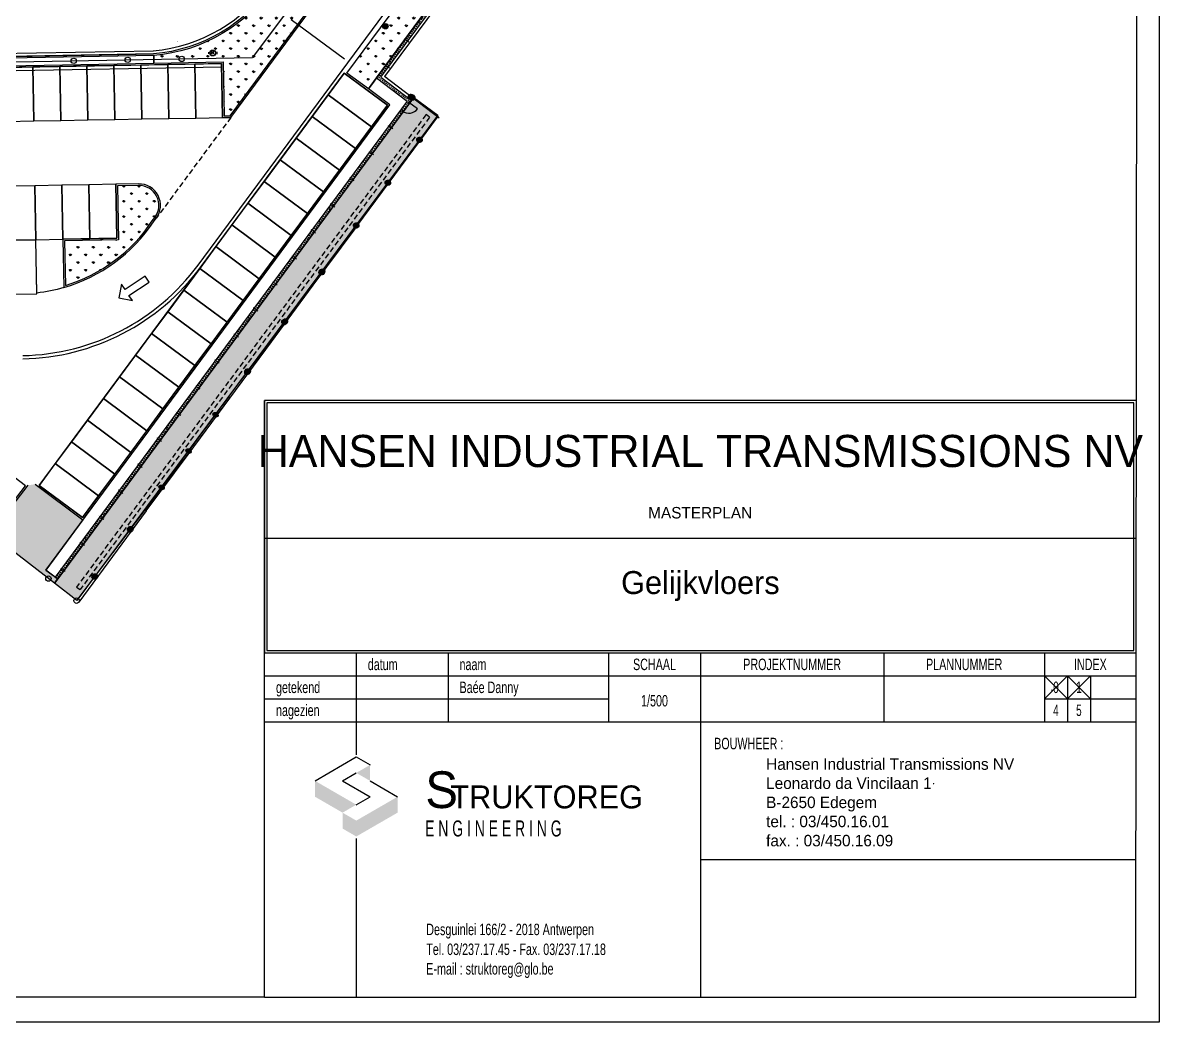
# Model space of a CAD drawing. Header units: millimetres. Extents: x 3476 to 38328, y 1439 to 26921.
# Drawn here: x 27800 to 38328, y 1439 to 10694 of the extents above; entities that cross this region are included whole.
import ezdxf
from ezdxf.enums import TextEntityAlignment as Align

# ---------------------------------------------------------------- set-up
doc = ezdxf.new("R2010")
doc.units = ezdxf.units.MM
doc.header["$LTSCALE"] = 100
doc.header["$MEASUREMENT"] = 0
doc.linetypes.add('DASHDOT', pattern=[1, 0.5, -0.25, 0, -0.25])
doc.linetypes.add('DASHED', pattern=[0.75, 0.5, -0.25])
doc.layers.get('0').update_dxf_attribs({"linetype": 'CONTINUOUS'})
for name, color, linetype in [('--AB-TEELAARDE', 4, 'DASHED'), ('--W-AFSLUITING', 5, 'CONTINUOUS'), ('--W-BETON-Z', 4, 'CONTINUOUS'), ('--W-FIGUUR-25', 5, 'CONTINUOUS'), ('--W-FIGUUR-50', 3, 'CONTINUOUS'), ('--W-GELUIDSCHERM', 7, 'CONTINUOUS'), ('--W-GELUIDSCHERM-AS', 7, 'DASHDOT'), ('--W-GELUIDSSCHERM-KOLOM', 7, 'DASHDOT'), ('--W-GOOT', 4, 'CONTINUOUS'), ('--W-GROEN-Z', 1, 'CONTINUOUS'), ('--W-GROEN-ZA', 1, 'CONTINUOUS'), ('--W-HAAG-Z', 5, 'DASHED'), ('--W-HYDRANT', 4, 'CONTINUOUS'), ('--W-KIEZEL-Z', 5, 'CONTINUOUS'), ('--W-KLINKERS-ZWART-Z', 5, 'CONTINUOUS'), ('--W-MARKERING', 1, 'DASHED'), ('--W-PARKEERVAK', 2, 'CONTINUOUS'), ('A-AFSLUITING', 9, 'CONTINUOUS'), ('BT-WEG1', 7, 'CONTINUOUS'), ('Grondplan gelijkvloers+hoofding$0$KADER', 5, 'CONTINUOUS'), ('Grondplan gelijkvloers+hoofding$0$KADER-C025', 5, 'CONTINUOUS'), ('L-AFSLUITING', 7, 'CONTINUOUS'), ('L-PERCEELSGREN', 7, 'CONTINUOUS')]:
    doc.layers.add(name, color=color, linetype=linetype)
doc.styles.add('Grondplan gelijkvloers+hoofding$0$Standard', font='txt')
doc.styles.add('Grondplan gelijkvloers+hoofding$0$STYLE1', font='GOTHIC.TTF', dxfattribs={"width": 0.7, "height": 25})
doc.styles.get("Standard").update_dxf_attribs({"font": 'romans.shx', "width": 0.7, "height": 62.5})
pattern_1 = [(90, (-82915.385, 48275.82), (-70.71068, 70.71068), [18.75, -122.67136]), (45, (-82915.39, 48275.82), (-70.71068, 70.71068), [18.75, -81.25]), (135, (-82915.39, 48275.82), (-70.71068, -70.71068), [18.75, -81.25])]

# ---------------------------------------------------------------- blocks, each defined once
blk = doc.blocks.new('INVISIBLE')
at = {"color": 0, "lineweight": 9}
for p, q in [((-0.0375, 0), (0.0375, 0)), ((0, -0.0375), (0, 0.0375))]:
    blk.add_line(p, q, dxfattribs=at)
at = {"flags": 1}
for tag, p in [('POINTNUMBER', (0, 0)), ('COMMENT', (0, -1.25))]:
    blk.add_attdef(tag, p, '', height=1, dxfattribs=at)
blk = doc.blocks.new('VOORBEELD_AFSL__DRAAD_1')
blk.add_hatch(color=0).paths.add_polyline_path([(2.75, 0), (2.721, 0.116), (2.642, 0.206), (2.53, 0.248), (2.411, 0.234), (2.313, 0.166), (2.257, 0.06), (2.257, -0.06), (2.313, -0.166), (2.411, -0.234), (2.53, -0.248), (2.642, -0.206), (2.721, -0.116)])
at = {"color": 0}
blk.add_line((0, 0), (5, 0), dxfattribs=at)
blk.add_circle((2.5, 0), 0.25, dxfattribs=at)
blk = doc.blocks.new('VOORBEELD_AFSL__DRAAD')
at = {"color": 0}
for p, q in [((0, 0), (5, 0)), ((2.257, 0), (2.75, 0)), ((2.278, 0.1), (2.725, 0.1)), ((2.362, 0.2), (2.647, 0.2)), ((2.278, -0.1), (2.725, -0.1)), ((2.362, -0.2), (2.647, -0.2))]:
    blk.add_line(p, q, dxfattribs=at)
blk.add_circle((2.5, 0), 0.25, dxfattribs=at)

msp = doc.modelspace()

# ---------------------------------------------------------------- hatches: boundary and pattern name
at = {"layer": '--W-FIGUUR-25'}
h = msp.add_hatch(color=256, dxfattribs=at)
edge = h.paths.add_edge_path()
edge.add_arc((31159.54, 10661.8), 25, 0, 360)
at = {"layer": '--W-GROEN-ZA'}
h = msp.add_hatch(dxfattribs=at)
h.set_pattern_fill('GRASS', color=256, scale=100, style=0)
h.set_pattern_definition(pattern_1)
edge = h.paths.add_edge_path()
edge.add_line((29012.95, 10389.93), (29014.23, 10319.9))
edge.add_line((29014.23, 10319.9), (29657.37, 10331.69))
edge.add_line((29657.37, 10331.69), (29666.53, 9831.77))
edge.add_line((29666.53, 9831.77), (29720.58, 9832.77))
edge.add_line((29720.58, 9832.77), (31139.79, 11750.18))
edge.add_arc((31111.66, 11771), 35, 323.49223, 470.01858)
edge.add_arc((31779.19, 9938.82), 1985, 110.01858, 145.939599)
edge.add_arc((28879.62, 11899.05), 1515, 275.048655, 325.939599, ccw=False)
h = msp.add_hatch(dxfattribs=at)
h.set_pattern_fill('GRASS', color=256, scale=100, style=0)
h.set_pattern_definition(pattern_1)
edge = h.paths.add_edge_path()
edge.add_line((30803.54, 10228.54), (31656.7, 11381.2))
edge.add_arc((32846.29, 10500.7), 1480, 116.713288, 143.49223, ccw=False)
edge.add_line((32180.99, 11822.74), (32250.6, 11771.28))
edge.add_line((32250.6, 11771.28), (31001.7, 10081.87))
edge.add_line((31001.7, 10081.87), (30803.54, 10228.55))
h = msp.add_hatch(dxfattribs=at)
h.set_pattern_fill('GRASS', color=256, scale=100, style=0)
h.set_pattern_definition(pattern_1)
h.paths.add_polyline_path([(28094.22, 5504.05), (31423.55, 10001.49), (31645.07, 9837.51), (28300.18, 5344.82)])
h = msp.add_hatch(dxfattribs=at)
h.set_pattern_fill('GRASS', color=256, scale=100, style=0)
h.set_pattern_definition(pattern_1)
h.paths.add_polyline_path([(28872.22, 9187.11), (28678.24, 9183.56), (28687.4, 8683.64), (28187.49, 8674.48), (28195.05, 8261.85, 0.1728666), (29000.28, 8859.59), (29024.4, 8892.2, 0.62190162)])
h = msp.add_hatch(dxfattribs=at)
h.set_pattern_fill('GRASS', color=256, scale=100, style=0)
h.set_pattern_definition(pattern_1)
edge = h.paths.add_edge_path()
edge.add_line((27913.61, 6420.66), (28357.64, 6092))
edge.add_line((28357.64, 6092), (28012.71, 5625.99))
edge.add_line((28012.71, 5625.99), (28123.67, 5543.84))
edge.add_line((28123.67, 5543.84), (28094.22, 5504.05))
edge.add_line((28094.22, 5504.05), (25664.9, 7382.26))
edge.add_line((25664.9, 7382.26), (24581.32, 5199.37))
edge.add_line((24581.32, 5199.37), (25065.77, 4721.16))
edge.add_line((25065.77, 4721.16), (26286.06, 3621.38))
edge.add_line((26286.06, 3621.38), (25643.81, 2930.33))
edge.add_line((25643.81, 2930.33), (23531.83, 3390.02))
edge.add_line((23531.83, 3390.02), (23641.36, 3893.23))
edge.add_line((23641.36, 3893.23), (23607.16, 3900.68))
edge.add_line((23607.16, 3900.68), (23490.19, 3363.26))
edge.add_line((23490.19, 3363.26), (23359.31, 3391.75))
edge.add_arc((23721.9, 3487.43), 375, 167.720687, 194.782829, ccw=False)
edge.add_line((23355.48, 3567.18), (23403.2, 3786.44))
edge.add_arc((23574.2, 3749.22), 175, 77.720687, 167.720687, ccw=False)
edge.add_line((23611.42, 3920.22), (23689.59, 3903.21))
edge.add_line((23689.59, 3903.21), (23585.37, 3424.42))
edge.add_line((23585.37, 3424.42), (25324.65, 3045.85))
edge.add_line((25324.65, 3045.85), (25432.28, 3540.57))
edge.add_line((25432.28, 3540.57), (25467.78, 3551.72))
edge.add_line((25467.78, 3551.72), (25839.33, 3207.79))
edge.add_line((25839.33, 3207.79), (26199.36, 3596.73))
edge.add_line((26199.36, 3596.73), (25232.64, 4491.59))
edge.add_line((25232.64, 4491.59), (24973.94, 4212.12))
edge.add_line((24973.94, 4212.12), (24929.54, 4221.78))
edge.add_line((24929.54, 4221.78), (25020.35, 4646.09))
edge.add_line((25020.35, 4646.09), (24557.23, 4745.23))
edge.add_line((24557.23, 4745.23), (24577.7, 4840.88))
edge.add_line((24577.7, 4840.88), (24244.66, 4912.14))
edge.add_line((24244.66, 4912.14), (24132.17, 4395.34))
edge.add_line((24132.17, 4395.34), (23865.23, 4453.44))
edge.add_arc((23904.58, 4634.21), 185, 153.340018, 257.720687, ccw=False)
edge.add_line((23739.25, 4717.21), (23960.57, 5158.04))
edge.add_line((23960.57, 5158.04), (24407.42, 4933.69))
edge.add_line((24407.42, 4933.69), (25318.24, 6747.82))
edge.add_line((25318.24, 6747.82), (24896.24, 6959.67))
edge.add_arc((26070.18, 6050.24), 1485, 91.05, 142.235596, ccw=False)
edge.add_line((26042.97, 7534.99), (26342.27, 7540.47))
edge.add_line((26342.27, 7540.47), (26424.4, 7476.74))
edge.add_line((26424.4, 7476.74), (26114.95, 7081.11))
edge.add_line((26114.95, 7081.11), (27522.75, 5988.69))
edge.add_line((27522.75, 5988.69), (27851.28, 6412.08))

# ---------------------------------------------------------------- linework, layer by layer
at = {"layer": '--AB-TEELAARDE'}
msp.add_line((28123.67, 5543.84), (31423.55, 10001.49), dxfattribs=at)
at = {"layer": '--W-AFSLUITING'}
for p in [(30880.12, 11656.43), (20843.2, 10205.15)]:
    msp.add_line(p, (29929.45, 10371.68), dxfattribs=at)
for centre in [(28272.86, 10341.32), (28772.77, 10350.48), (29272.69, 10359.65), (28038.28, 5547.3), (28298.69, 5343.16)]:
    msp.add_circle(centre, 25, dxfattribs=at)
at = {"layer": '--W-BETON-Z'}
for points in [[(19703.47, 10200.61, 0.13742325), (19490.44, 10035.11), (17123.98, 6837.93, 0.5442471), (17478.64, 5894.7), (18416.99, 5690.46, 0.41421356), (18535.97, 5766.9), (18677, 6414.82), (20907.45, 9428.25), (20903.27, 9656.16), (20894.11, 10156.08), (29642.64, 10316.42), (29651.8, 9816.5), (29728.24, 9817.9), (31151.85, 11741.25, 0.74352127), (31094.54, 11817.98, 0.1580312), (30122.3, 11058.95, -0.22577674), (29011.63, 10404.87), (20792.3, 10254.23), (20804.29, 9599.83), (20710.97, 9473.75), (19712.39, 10212.66)], [(28180.41, 8241.83, 0.17625465), (29012.74, 8851.24), (29036.36, 8883.16, 0.62218955), (28871.94, 9202.11), (28662.97, 9198.28), (28672.13, 8698.36), (28172.21, 8689.2), (28180.42, 8241.57)]]:
    msp.add_lwpolyline(points, format="xyb", dxfattribs=at)
at = {"layer": '--W-FIGUUR-25'}
msp.add_lwpolyline([(28747.65, 8224.66), (28715.96, 8273.14), (28689.69, 8147.66), (28815.17, 8121.38), (28783.48, 8169.86), (28969.97, 8291.77), (28934.15, 8346.57)], close=True, dxfattribs=at)
msp.add_circle((31159.54, 10661.8), 25, dxfattribs=at)
at = {"layer": '--W-FIGUUR-50'}
msp.add_line((30286.05, 10723.73), (30779.49, 10361.19), dxfattribs=at)
at = {"layer": '--W-GELUIDSCHERM'}
for p, q in [((31076.67, 10183.29), (32250.6, 11771.28)), ((31118.38, 10189.25), (32274.72, 11753.44)), ((31076.67, 10183.29), (31360.74, 9967.07)), ((31118.38, 10189.25), (31402.47, 9973.02)), ((31360.74, 9967.07), (28099.56, 5561.69)), ((31402.47, 9973.02), (28123.67, 5543.84)), ((31369.99, 9961.75), (31376.44, 9957.02)), ((31457.05, 9897.84), (31376.44, 9957.02)), ((31310.82, 9881.14), (31317.26, 9876.41)), ((28099.56, 5561.69), (28123.67, 5543.84))]:
    msp.add_line(p, q, dxfattribs=at)
msp.add_arc((31376.44, 9957.02), 100, 233.716992, 323.716992, dxfattribs=at)
at = {"layer": '--W-GELUIDSCHERM-AS', "ltscale": 0.2}
for p, q in [((31097.53, 10186.27), (32262.66, 11762.36)), ((31097.53, 10186.27), (31381.6, 9970.04)), ((31381.6, 9970.04), (28111.62, 5552.77))]:
    msp.add_line(p, q, dxfattribs=at)
at = {"layer": '--W-GELUIDSSCHERM-KOLOM', "ltscale": 0.2}
for p, q in [((31377.27, 10514.21), (31329.02, 10549.88)), ((31198.93, 10272.97), (31150.68, 10308.64)), ((31227.22, 9711.07), (31179, 9746.77)), ((31048.72, 9469.95), (31000.5, 9505.65)), ((30870.23, 9228.83), (30822.01, 9264.53)), ((30691.73, 8987.71), (30643.51, 9023.41)), ((30513.24, 8746.59), (30465.01, 8782.29)), ((30334.74, 8505.47), (30286.52, 8541.17)), ((30156.25, 8264.35), (30108.02, 8300.04)), ((29977.75, 8023.22), (29929.53, 8058.92)), ((29799.26, 7782.1), (29751.03, 7817.8)), ((29620.76, 7540.98), (29572.54, 7576.68)), ((29442.27, 7299.86), (29394.04, 7335.56)), ((29263.77, 7058.74), (29215.55, 7094.44)), ((29085.28, 6817.62), (29037.05, 6853.32)), ((28906.78, 6576.5), (28858.56, 6612.2)), ((28728.29, 6335.38), (28680.06, 6371.07)), ((28549.79, 6094.25), (28501.57, 6129.95)), ((28371.3, 5853.13), (28323.07, 5888.83)), ((28192.8, 5612.01), (28144.58, 5647.71))]:
    msp.add_line(p, q, dxfattribs=at)
at = {"layer": '--W-GOOT'}
for p, q in [((29425.15, 8450.33), (31625.95, 11423.69)), ((19882.62, 10267.56), (29011.08, 10434.86)), ((19883.17, 10237.56), (29011.63, 10404.87)), ((20924.66, 10126.63), (29643.19, 10286.42))]:
    msp.add_line(p, q, dxfattribs=at)
for centre, radius, start, end in [((28879.62, 11899.05), 1470, 275.048655, 325.939599), ((27761.33, 9681.84), 2070, 271.05, 323.49223), ((27761.33, 9681.84), 2100, 271.05, 323.49223)]:
    msp.add_arc(centre, radius, start, end, dxfattribs=at)
at = {"layer": '--W-GROEN-Z'}
msp.add_line((31172.2, 10189.36), (31172.2, 10189.36), dxfattribs=at)
for points in [[(29012.95, 10389.93), (29014.23, 10319.9), (29657.37, 10331.69), (29666.53, 9831.77), (29720.58, 9832.77), (31139.79, 11750.18, 0.74352127), (31099.68, 11803.89, 0.1580312), (30134.72, 11050.55, -0.22577674)], [(29024.31, 8892.08, 0.62218955), (28872.22, 9187.11), (28678.24, 9183.56), (28687.4, 8683.64), (28187.49, 8674.48), (28195.05, 8261.85, 0.1728666), (29000.28, 8859.59)]]:
    msp.add_lwpolyline(points, format="xyb", close=True, dxfattribs=at)
msp.add_lwpolyline([(30803.54, 10228.54), (31656.7, 11381.2, -0.11737985), (32180.99, 11822.74), (32250.6, 11771.28), (31001.7, 10081.87), (30803.54, 10228.55)], format="xyb", dxfattribs=at)
for points in [[(20807.57, 10239.51), (20819.38, 9595.01), (20714.1, 9452.77), (20838.7, 9360.58), (20892.36, 9433.07), (20878.84, 10170.8), (29014.23, 10319.9), (29012.95, 10389.93)], [(28094.22, 5504.05), (31423.55, 10001.49), (31645.07, 9837.51), (28300.18, 5344.82)]]:
    msp.add_lwpolyline(points, close=True, dxfattribs=at)
for points in [[(27913.61, 6420.66), (28357.64, 6092), (28012.71, 5625.99), (28123.67, 5543.84), (28094.22, 5504.05), (25664.9, 7382.26)], [(27522.75, 5988.69), (27851.28, 6412.08)]]:
    msp.add_lwpolyline(points, dxfattribs=at)
at = {"layer": '--W-HAAG-Z'}
for p, q in [((31536.54, 9843.2), (28298.48, 5469.04)), ((31568.69, 9819.4), (28330.44, 5444.99)), ((31568.69, 9819.4), (31536.54, 9843.2)), ((28298.48, 5469.04), (28330.44, 5444.99))]:
    msp.add_line(p, q, dxfattribs=at)
at = {"layer": '--W-HYDRANT'}
for p, q in [((29552.49, 10405.67), (29552.24, 10426.74)), ((29568.41, 10405.86), (29568.15, 10426.94)), ((29516.81, 10418.67), (29523.44, 10418.75)), ((29523.57, 10409.38), (29516.93, 10409.29)), ((29523.44, 10418.75), (29523.57, 10409.38)), ((29533.26, 10414.13), (29524.11, 10414.1)), ((29567.9, 10416.32), (29551.77, 10416.12)), ((29588.08, 10414.8), (29597.23, 10414.99)), ((29604.42, 10419.73), (29597.78, 10419.66)), ((29597.78, 10419.66), (29597.88, 10410.28)), ((29597.88, 10410.28), (29604.52, 10410.36))]:
    msp.add_line(p, q, dxfattribs=at)
for radius in [27.41, 25.68, 23.79]:
    msp.add_circle((29560.67, 10414.05), radius, dxfattribs=at)
at = {"layer": '--W-KIEZEL-Z'}
msp.add_lwpolyline([(31001.7, 10081.87), (31076.67, 10183.29), (31360.63, 9967.16), (28099.56, 5561.69), (28012.71, 5625.99), (31201.41, 9934.05)], close=True, dxfattribs=at)
at = {"layer": '--W-KLINKERS-ZWART-Z'}
msp.add_lwpolyline([(27952.61, 6410.45), (30778.54, 10228.39), (31180.43, 9930.92), (28354.5, 6112.98), (27952.61, 6410.45)], dxfattribs=at)
at = {"layer": '--W-MARKERING'}
msp.add_line((29728.24, 9817.9), (29036.36, 8883.16), dxfattribs=at)
at = {"layer": '--W-PARKEERVAK'}
for points in [[(27652.14, 9779.85), (27902.1, 9784.43), (27892.94, 10284.35), (27642.98, 10279.77)], [(27902.1, 9784.43), (28152.06, 9789.01), (28142.89, 10288.93), (27892.94, 10284.35)], [(28152.06, 9789.01), (28402.01, 9793.6), (28392.85, 10293.51), (28142.89, 10288.93)], [(28402.01, 9793.6), (28651.97, 9798.18), (28642.81, 10298.09), (28392.85, 10293.51)], [(28651.97, 9798.18), (28901.93, 9802.76), (28892.77, 10302.67), (28642.81, 10298.09)], [(28901.93, 9802.76), (29151.89, 9807.34), (29142.73, 10307.26), (28892.77, 10302.67)], [(29151.89, 9807.34), (29401.85, 9811.92), (29392.68, 10311.84), (29142.73, 10307.26)], [(29401.85, 9811.92), (29651.8, 9816.5), (29642.64, 10316.42), (29392.68, 10311.84)], [(30629.81, 10027.44), (31031.7, 9729.98), (31180.43, 9930.92), (30778.54, 10228.39)], [(30481.07, 9826.5), (30882.96, 9529.03), (31031.7, 9729.98), (30629.81, 10027.44)], [(30332.34, 9625.55), (30734.23, 9328.09), (30882.96, 9529.03), (30481.07, 9826.5)], [(30183.61, 9424.61), (30585.5, 9127.14), (30734.23, 9328.09), (30332.34, 9625.55)], [(30034.88, 9223.66), (30436.76, 8926.2), (30585.5, 9127.14), (30183.61, 9424.61)], [(27672.3, 8680.04), (27922.26, 8684.62), (27913.09, 9184.53), (27663.14, 9179.95)], [(27922.26, 8684.62), (28172.21, 8689.2), (28163.05, 9189.12), (27913.09, 9184.53)], [(28172.21, 8689.2), (28422.17, 8693.78), (28413.01, 9193.7), (28163.05, 9189.12)], [(28422.17, 8693.78), (28672.13, 8698.36), (28662.97, 9198.28), (28413.01, 9193.7)], [(29886.14, 9022.72), (30288.03, 8725.25), (30436.76, 8926.2), (30034.88, 9223.66)], [(29737.41, 8821.78), (30139.3, 8524.31), (30288.03, 8725.25), (29886.14, 9022.72)], [(29588.68, 8620.83), (29990.56, 8323.37), (30139.3, 8524.31), (29737.41, 8821.78)], [(27681.46, 8180.12), (27931.42, 8184.7), (27922.26, 8684.62), (27672.3, 8680.04)], [(29439.94, 8419.89), (29841.83, 8122.42), (29990.56, 8323.37), (29588.68, 8620.83)], [(29291.21, 8218.94), (29693.1, 7921.48), (29841.83, 8122.42), (29439.94, 8419.89)], [(29142.48, 8018), (29544.37, 7720.53), (29693.1, 7921.48), (29291.21, 8218.94)], [(28993.74, 7817.06), (29395.63, 7519.59), (29544.37, 7720.53), (29142.48, 8018)], [(28845.01, 7616.11), (29246.9, 7318.65), (29395.63, 7519.59), (28993.74, 7817.06)], [(28696.28, 7415.17), (29098.17, 7117.7), (29246.9, 7318.65), (28845.01, 7616.11)], [(28547.55, 7214.22), (28949.43, 6916.76), (29098.17, 7117.7), (28696.28, 7415.17)], [(28398.81, 7013.28), (28800.7, 6715.81), (28949.43, 6916.76), (28547.55, 7214.22)], [(28250.08, 6812.34), (28651.97, 6514.87), (28800.7, 6715.81), (28398.81, 7013.28)], [(28101.35, 6611.39), (28503.24, 6313.93), (28651.97, 6514.87), (28250.08, 6812.34)], [(27322.58, 6163), (27520.09, 6009.74), (27826.62, 6404.76), (27629.11, 6558.02)], [(27952.61, 6410.45), (28354.5, 6112.98), (28503.24, 6313.93), (28101.35, 6611.39)]]:
    msp.add_lwpolyline(points, close=True, dxfattribs=at)
msp.add_lwpolyline([(27931.29, 8191.5), (27922.26, 8684.62), (28172.21, 8689.2), (28180.42, 8241.57, -0.04252065)], format="xyb", close=True, dxfattribs=at)
for p, q in [((38328.29, 26921.42), (38328.29, 1439.25)), ((38136.11, 26741), (38108.63, 1671.75)), ((30039.89, 1671.75), (3666.42, 1671.75)), ((38328.29, 1439.25), (3476.1, 1439.25))]:
    msp.add_line(p, q)
at = {"layer": 'A-AFSLUITING'}
msp.add_line((31155.09, 10196.84), (32303.73, 11750.63), dxfattribs=at)
at = {"layer": 'Grondplan gelijkvloers+hoofding$0$KADER', "color": 7}
for p, q in [((38114.89, 7196.75), (30039.89, 7196.75)), ((30039.89, 5921.75), (38114.89, 5921.75)), ((30039.89, 4859.25), (38114.89, 4859.25)), ((30039.89, 4221.75), (38114.89, 4221.75))]:
    msp.add_line(p, q, dxfattribs=at)
at = {"layer": 'Grondplan gelijkvloers+hoofding$0$KADER', "color": 7, "linetype": 'Continuous'}
msp.add_line((30039.89, 1671.75), (30039.89, 7196.75), dxfattribs=at)
at = {"layer": 'Grondplan gelijkvloers+hoofding$0$KADER', "color": 7}
msp.add_lwpolyline([(38093.64, 4880.5), (38093.64, 7175.5), (30061.14, 7175.5), (30061.14, 4880.5)], close=True, dxfattribs=at)
at = {"layer": 'Grondplan gelijkvloers+hoofding$0$KADER-C025', "color": 7}
for p, q in [((30039.89, 7196.75), (30039.89, 4859.25)), ((30889.89, 4859.25), (30889.89, 4221.75)), ((31739.89, 4859.25), (31739.89, 4221.75)), ((33227.39, 4859.25), (33227.39, 4221.75)), ((34077.39, 4859.25), (34077.39, 1671.75)), ((35777.39, 4859.25), (35777.39, 4221.75)), ((37264.89, 4859.25), (37264.89, 4221.75)), ((30039.89, 4646.75), (38114.89, 4646.75)), ((37264.89, 4434.25), (37477.39, 4646.75)), ((37477.39, 4434.25), (37264.89, 4646.75)), ((37477.39, 4646.75), (37477.39, 4221.75)), ((37477.39, 4646.75), (37477.39, 4221.75)), ((37477.39, 4434.25), (37689.89, 4646.75)), ((37689.89, 4434.25), (37477.39, 4646.75)), ((37689.89, 4646.75), (37689.89, 4221.75)), ((30039.89, 4434.25), (33227.39, 4434.25)), ((37264.89, 4434.25), (38114.89, 4434.25)), ((30889.89, 4221.75), (30889.89, 3914.22)), ((30507.39, 3674.52), (30889.89, 3895.35)), ((30889.89, 3895.35), (31017.39, 3821.74)), ((30762.39, 3674.52), (30889.89, 3748.13)), ((30762.39, 3674.52), (31017.39, 3527.3)), ((31017.39, 3674.52), (31272.39, 3527.3)), ((30889.89, 3453.69), (31017.39, 3527.3)), ((30889.89, 3140.72), (30889.89, 1671.75)), ((34077.39, 2946.75), (38114.89, 2946.75)), ((30039.89, 1671.75), (38114.89, 1671.75))]:
    msp.add_line(p, q, dxfattribs=at)
for points in [[(30889.89, 3748.13), (31017.39, 3821.74), (31017.39, 3674.52)], [(30507.39, 3674.52), (30889.89, 3453.69), (30507.39, 3527.3), (30762.39, 3380.08)], [(30889.89, 3306.47), (31272.39, 3527.3), (30889.89, 3159.25), (31272.39, 3380.08)], [(30762.39, 3380.08), (30889.89, 3306.47), (30762.39, 3232.86), (30889.89, 3159.25)]]:
    msp.add_solid(points, dxfattribs=at)
at = {"layer": 'L-AFSLUITING'}
msp.add_line((28944.23, 6173.29), (28319.7, 5329.67), dxfattribs=at)
at = {"layer": 'L-AFSLUITING', "linetype": 'Continuous'}
msp.add_line((28944.23, 6173.29), (28319.7, 5329.67), dxfattribs=at)
at = {"layer": 'L-PERCEELSGREN'}
for p, q in [((30491.33, 8263.48), (31652.6, 9831.9)), ((30104.55, 7740.94), (30491.33, 8263.48)), ((29717.78, 7218.39), (30104.55, 7740.94)), ((29331, 6695.84), (29717.78, 7218.39)), ((28944.23, 6173.29), (29331, 6695.84))]:
    msp.add_line(p, q, dxfattribs=at)
at = {"layer": 'L-PERCEELSGREN', "linetype": 'Continuous'}
for p, q in [((30491.33, 8263.48), (30878.18, 8785.98)), ((30104.55, 7740.94), (30491.33, 8263.48)), ((29717.78, 7218.39), (30104.55, 7740.94)), ((29331, 6695.84), (29717.78, 7218.39)), ((28944.23, 6173.29), (29331, 6695.84))]:
    msp.add_line(p, q, dxfattribs=at)

# ---------------------------------------------------------------- block references
at = {"layer": 'A-AFSLUITING', "xscale": 126.985779792472, "yscale": 100, "zscale": 100, "rotation": 142.7231633277165}
msp.add_blockref('VOORBEELD_AFSL__DRAAD', (31656.1, 9811.37), dxfattribs=at)
at = {"layer": 'A-AFSLUITING', "yscale": 100, "zscale": 100, "row_count": 1, "row_spacing": 0}
for p, xscale, rotation, column_count, column_spacing in [((31622.7, 9807.45), 98.6576737137529, 233.5033909595901, 3, 493.2883575501917), ((29710.43, 7232.19), 115.1830959481891, 53.31899931526864, 3, 575.9154668638186), ((29710.43, 7232.19), 83.82787087614857, 233.3891798761638, 3, 419.1393450154776), ((28960.54, 6222.85), 109.5086954517509, 233.0439747814089, 2, 547.5434650225325)]:
    msp.add_blockref('VOORBEELD_AFSL__DRAAD_1', p, dxfattribs=dict(at, xscale=xscale, rotation=rotation, column_count=column_count, column_spacing=column_spacing))
at = {"layer": 'BT-WEG1', "lineweight": 9, "xscale": 100, "yscale": 100, "zscale": 100, "rotation": 239.6284}
for p in [(37333.83, 4513.94), (36238.04, 3648.47)]:
    msp.add_blockref('INVISIBLE', p, dxfattribs=at)

# ---------------------------------------------------------------- texts
at = {"layer": 'Grondplan gelijkvloers+hoofding$0$KADER', "color": 7, "style": 'Grondplan gelijkvloers+hoofding$0$STYLE1'}
for s, height, p in [('HANSEN INDUSTRIAL TRANSMISSIONS NV', 297.5, (34077.39, 6580.05)), ('Gelijkvloers', 212.5, (34077.39, 5404.23))]:
    msp.add_text(s, height=height, dxfattribs=at).set_placement(p, align=Align.CENTER)
for s, height, p in [('S', 340, (31528.89, 3422.58)), ('TRUKTOREG', 212.5, (31761.63, 3419.44))]:
    msp.add_text(s, height=height, dxfattribs=at).set_placement(p)
at = {"layer": 'Grondplan gelijkvloers+hoofding$0$KADER-C025', "color": 7, "style": 'Grondplan gelijkvloers+hoofding$0$STYLE1'}
msp.add_text('MASTERPLAN', height=106.25, dxfattribs=at).set_placement((34075.62, 6104.14), align=Align.CENTER)
at = {"layer": 'Grondplan gelijkvloers+hoofding$0$KADER-C025', "color": 7, "style": 'Grondplan gelijkvloers+hoofding$0$Standard', "width": 0.7}
for s, p in [('datum', (30996.14, 4753)), ('naam', (31846.14, 4753)), ('getekend', (30146.14, 4540.5)), ('Baée Danny', (31846.14, 4540.5)), ('nagezien', (30146.14, 4328))]:
    msp.add_text(s, height=106.25, dxfattribs=at).set_placement(p, align=Align.MIDDLE_LEFT)
at = {"layer": 'Grondplan gelijkvloers+hoofding$0$KADER-C025', "color": 7, "style": 'Grondplan gelijkvloers+hoofding$0$Standard'}
for s, width, p in [('SCHAAL', 0.7, (33652.39, 4753)), ('PROJEKTNUMMER', 0.7, (34927.39, 4753)), ('PLANNUMMER', 0.7, (36521.14, 4753)), ('INDEX', 0.7, (37689.89, 4753)), ('0', 0.65, (37371.14, 4540.5)), ('1', 0.65, (37583.64, 4540.5)), ('4', 0.65, (37371.14, 4328)), ('5', 0.65, (37583.64, 4328))]:
    msp.add_text(s, height=106.25, dxfattribs=dict(at, width=width)).set_placement(p, align=Align.MIDDLE_CENTER)
at = {"layer": 'Grondplan gelijkvloers+hoofding$0$KADER-C025', "color": 7, "style": 'Grondplan gelijkvloers+hoofding$0$Standard', "width": 0.7}
msp.add_text('1/500', height=106.25, dxfattribs=at).set_placement((33652.39, 4418.5), align=Align.MIDDLE)
at = {"layer": 'Grondplan gelijkvloers+hoofding$0$KADER-C025', "color": 7, "style": 'Grondplan gelijkvloers+hoofding$0$Standard'}
for s, height, width, p in [('BOUWHEER :', 106.25, 0.7, (34204.89, 3966.75)), ('E N G I N E E R I N G', 148.75, 0.65, (31527.39, 3159.25)), ('Desguinlei 166/2 - 2018 Antwerpen', 106.25, 0.7, (31538.1, 2245.83)), ('Tel. 03/237.17.45 - Fax. 03/237.17.18', 106.25, 0.7, (31538.1, 2061.81)), ('E-mail : struktoreg@glo.be', 106.25, 0.7, (31538.1, 1880.99))]:
    msp.add_text(s, height=height, dxfattribs=dict(at, width=width)).set_placement(p)
at = {"layer": 'Grondplan gelijkvloers+hoofding$0$KADER-C025', "color": 7, "insert": (34686.5, 3882.95), "char_height": 106.25, "width": 4250, "attachment_point": 1, "style": 'Grondplan gelijkvloers+hoofding$0$Standard'}
msp.add_mtext('Hansen Industrial Transmissions NV\\PLeonardo da Vincilaan 1\\PB-2650 Edegem\\Ptel. : 03/450.16.01\\Pfax. : 03/450.16.09', dxfattribs=at)

doc.saveas('drawing.dxf')
